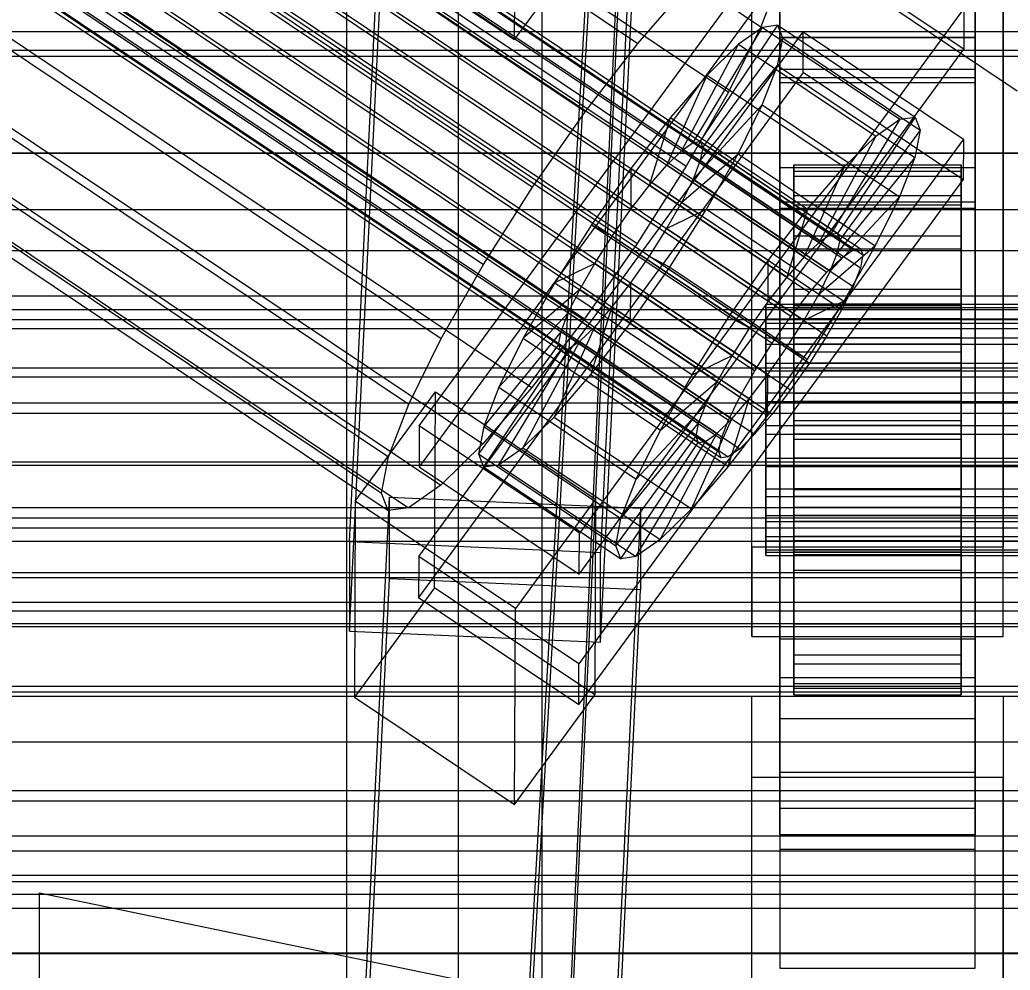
# Model space of a CAD drawing. Header units: millimetres. Extents: x -1970 to 34302, y -65268 to 6837.
# Drawn here: x -201.4 to -130.5, y -35176.4 to -35108.3 of the extents above; entities that cross this region are included whole.
import ezdxf

# ---------------------------------------------------------------- set-up
doc = ezdxf.new("R2010")
doc.units = ezdxf.units.MM
for name, color, linetype, lineweight in [('COTAS_O', 1, 'Continuous', 0), ('COTAS_P', 1, 'Continuous', 0), ('frontal_C01', 7, 'Continuous', 0), ('frontal_C02', 7, 'Continuous', 0), ('frontal_C07', 7, 'Continuous', 0), ('frontal_mix-C02', 7, 'Continuous', 0), ('frontal_tolva_provisional', 7, 'Continuous', 0)]:
    doc.layers.add(name, color=color, linetype=linetype, lineweight=lineweight)
doc.dimstyles.new('R19_100', dxfattribs={"dimtxt": 250, "dimasz": 150, "dimexe": 150, "dimexo": 80, "dimgap": 100, "dimtad": 1, "dimtih": 1, "dimtoh": 1, "dimdsep": 46, "dimcen": 0.09, "dimadec": 0, "dimazin": 0, "dimtfac": 1, "dimtdec": 4, "dimtofl": 0, "dimtmove": 0, "dimatfit": 3, "dimfxl": 1, "dimtolj": 1, "dimtzin": 0, "dimarcsym": 0})

# ---------------------------------------------------------------- blocks, each defined once
blk = doc.blocks.new('*D41')
at = {"layer": 'COTAS_O', "color": 0, "lineweight": -2, "transparency": 16777216}
for p, q in [((-1480, -35920), (-1480, -35150)), ((490, -35920), (490, -35150)), ((-1330, -35300), (340, -35300))]:
    blk.add_line(p, q, dxfattribs=at)
at = {"layer": 'COTAS_O', "color": 0, "transparency": 16777216}
for points in [[(-1330, -35275), (-1330, -35325), (-1480, -35300)], [(340, -35275), (340, -35325), (490, -35300)]]:
    blk.add_solid(points, dxfattribs=at)
at = {"layer": 'Defpoints', "color": 0, "transparency": 16777216}
for p in [(490, -35300), (-1480, -36000), (490, -36000)]:
    blk.add_point(p, dxfattribs=at)
blk = doc.blocks.new('*D42')
at = {"layer": 'COTAS_P', "color": 0, "lineweight": -2, "transparency": 16777216}
for p, q in [((-724, -34900), (46, -34900)), ((-104, -35850), (-104, -35050)), ((-724, -36000), (46, -36000))]:
    blk.add_line(p, q, dxfattribs=at)
at = {"layer": 'COTAS_P', "color": 0, "transparency": 16777216}
for points in [[(-129, -35050), (-79, -35050), (-104, -34900)], [(-129, -35850), (-79, -35850), (-104, -36000)]]:
    blk.add_solid(points, dxfattribs=at)
at = {"layer": 'Defpoints', "color": 0, "transparency": 16777216}
for p in [(-804, -34900), (-104, -34900), (-804, -36000)]:
    blk.add_point(p, dxfattribs=at)
blk = doc.blocks.new('*D43')
at = {"layer": 'COTAS_P', "color": 0, "lineweight": -2, "transparency": 16777216}
for p, q in [((-804, -35920), (-804, -35150)), ((804, -35920), (804, -35150)), ((-654, -35300), (654, -35300))]:
    blk.add_line(p, q, dxfattribs=at)
at = {"layer": 'COTAS_P', "color": 0, "transparency": 16777216}
for points in [[(-654, -35275), (-654, -35325), (-804, -35300)], [(654, -35275), (654, -35325), (804, -35300)]]:
    blk.add_solid(points, dxfattribs=at)
at = {"layer": 'Defpoints', "color": 0, "transparency": 16777216}
for p in [(804, -35300), (-804, -36000), (804, -36000)]:
    blk.add_point(p, dxfattribs=at)

msp = doc.modelspace()

# ---------------------------------------------------------------- linework, layer by layer
at = {"layer": 'frontal_C01'}
for p, q in [((-147, -35109.581), (-147, -35064.108)), ((-133, -35064.108), (-133, -35109.581)), ((-147, -35067.31), (-147, -35112.783)), ((-133, -35112.783), (-133, -35067.31)), ((-177.811, -35145.665), (-174.943, -35086.846)), ((-156.962, -35087.633), (-159.83, -35146.452)), ((-177.811, -35152.07), (-174.943, -35093.25)), ((-165.983, -35109.69), (-165.926, -35094.321)), ((-159.83, -35152.856), (-156.962, -35094.037)), ((-147, -35111.849), (-147, -35096.48)), ((-133, -35096.48), (-133, -35111.849)), ((-149, -35146.057), (-149, -35100.963)), ((-131, -35100.963), (-131, -35146.057)), ((-177.451, -35102.078), (-165.983, -35109.69)), ((-165.983, -35109.69), (-160.247, -35101.932)), ((-147, -35105.954), (-147, -35121.322)), ((-133, -35121.322), (-133, -35105.954)), ((-149, -35152.46), (-149, -35107.366)), ((-131, -35152.46), (-131, -35107.366)), ((-133, -35109.581), (-147, -35109.581)), ((-147, -35109.581), (-147, -35112.783)), ((-133, -35112.783), (-133, -35109.581)), ((-133, -35111.849), (-147, -35111.849)), ((-147, -35111.849), (-147, -35121.322)), ((-133, -35121.322), (-133, -35111.849)), ((-147, -35112.783), (-133, -35112.783)), ((-147, -35121.322), (-133, -35121.322)), ((-425, -35140.179), (425, -35140.179)), ((-159.83, -35146.452), (-177.811, -35145.665)), ((-177.811, -35145.665), (-177.811, -35152.07)), ((-131, -35146.057), (-149, -35146.057)), ((-149, -35146.057), (-149, -35152.46)), ((-131, -35152.46), (-131, -35146.057)), ((-159.83, -35152.856), (-159.83, -35146.452)), ((425, -35151.547), (-425, -35151.547)), ((-177.811, -35152.07), (-159.83, -35152.856)), ((-149, -35152.46), (-131, -35152.46)), ((425, -35156.444), (-425, -35156.444)), ((-425, -35167.812), (425, -35167.812)), ((-200, -35288.361), (-200, -35170.814)), ((-200, -35170.814), (-140, -35183.237)), ((-200, -35176.498), (-200, -35170.814))]:
    msp.add_line(p, q, dxfattribs=at)
at = {"layer": 'frontal_C02'}
for p, q in [((-355.53, -34981.508), (-141.731, -35124.749)), ((-355.017, -34981.438), (-141.218, -35124.679)), ((-356.348, -34982.083), (-142.549, -35125.324)), ((-354.844, -34981.879), (-141.045, -35125.12)), ((-357.415, -34983.125), (-143.617, -35126.366)), ((-355.022, -34982.799), (-141.224, -35126.041)), ((-355.541, -34984.138), (-141.742, -35127.379)), ((-358.659, -34984.562), (-144.861, -35127.804)), ((-356.363, -34985.803), (-142.565, -35129.044)), ((-332.659, -34985.29), (-148.35, -35108.774)), ((-146.196, -35129.538), (-359.995, -34986.297)), ((-341.461, -34986.487), (-157.152, -35109.971)), ((-357.434, -34987.681), (-143.635, -35130.922)), ((-361.332, -34988.211), (-147.533, -35131.452)), ((-362.578, -34990.174), (-148.779, -35133.415)), ((-358.68, -34989.644), (-144.881, -35132.885)), ((-334.981, -34989.989), (-150.672, -35113.473)), ((-360.017, -34991.558), (-146.218, -35134.799)), ((-160.922, -35114.866), (-345.231, -34991.382)), ((-363.648, -34992.051), (-149.85, -35135.293)), ((-364.471, -34993.716), (-150.672, -35136.958)), ((-361.352, -34993.292), (-147.554, -35136.534)), ((-364.989, -34995.055), (-151.191, -35138.296)), ((-362.596, -34994.73), (-148.798, -35137.971)), ((-363.664, -34995.771), (-149.865, -35139.013)), ((-338.003, -34995.288), (-153.694, -35118.772)), ((-365.168, -34995.976), (-151.369, -35139.217)), ((-364.995, -34996.416), (-151.196, -35139.658)), ((-364.482, -34996.347), (-150.683, -35139.588)), ((-349.002, -34996.784), (-164.693, -35120.268)), ((-341.52, -35000.828), (-157.211, -35124.312)), ((-352.519, -35002.323), (-168.21, -35125.807)), ((-345.291, -35006.229), (-160.982, -35129.713)), ((-355.541, -35007.623), (-171.232, -35131.107)), ((-349.061, -35011.125), (-164.752, -35134.609)), ((-357.863, -35012.322), (-173.554, -35135.806)), ((-352.572, -35015.181), (-168.263, -35138.665)), ((-359.326, -35016.1), (-175.016, -35139.584)), ((-355.584, -35018.122), (-171.275, -35141.606)), ((-359.83, -35018.699), (-175.521, -35142.183)), ((-359.341, -35019.942), (-175.032, -35143.426)), ((-357.893, -35019.745), (-173.584, -35143.229)), ((-228.298, -35047.5), (-130, -35113.358)), ((-172.809, -35137.378), (-145.277, -35099.785)), ((-145.289, -35102.708), (-172.821, -35140.301)), ((-133.821, -35110.392), (-145.289, -35102.708)), ((-146.887, -35104.996), (-148.35, -35108.774)), ((-157.152, -35109.971), (-153.641, -35105.914)), ((-133.809, -35107.469), (-161.341, -35145.062)), ((-133.809, -35107.469), (-133.821, -35110.392)), ((-172.847, -35146.731), (-145.315, -35109.138)), ((-153.199, -35117.066), (-148.226, -35108.822)), ((-152.686, -35116.996), (-147.143, -35108.674)), ((-148.35, -35108.774), (-150.672, -35113.473)), ((-148.226, -35108.822), (-149.953, -35110.036)), ((-147.143, -35108.674), (-148.226, -35108.822)), ((-148.226, -35108.822), (-138.396, -35115.408)), ((-147.143, -35108.674), (-137.313, -35115.26)), ((-146.777, -35109.605), (-147.143, -35108.674)), ((-145.327, -35112.061), (-145.315, -35109.138)), ((-145.315, -35109.138), (-133.847, -35116.821)), ((-160.922, -35114.866), (-157.152, -35109.971)), ((-154.017, -35117.641), (-149.953, -35110.036)), ((-152.513, -35117.436), (-146.777, -35109.605)), ((-149.953, -35110.036), (-152.207, -35112.236)), ((-149.953, -35110.036), (-140.123, -35116.622)), ((-147.155, -35111.549), (-146.777, -35109.605)), ((-147, -35112.438), (-147, -35109.516)), ((-147, -35109.516), (-133, -35109.516)), ((-147, -35155.42), (-147, -35109.516)), ((-146.777, -35109.605), (-136.948, -35116.19)), ((-133, -35109.516), (-133, -35112.438)), ((-133, -35109.516), (-133, -35155.42)), ((-161.353, -35147.985), (-133.821, -35110.392)), ((-145.327, -35112.061), (-172.859, -35149.654)), ((-152.692, -35118.357), (-147.155, -35111.549)), ((-148.249, -35114.375), (-147.155, -35111.549)), ((-147.155, -35111.549), (-137.325, -35118.135)), ((-133.859, -35119.744), (-145.327, -35112.061)), ((-155.085, -35118.683), (-152.207, -35112.236)), ((-152.207, -35112.236), (-154.833, -35115.27)), ((-152.207, -35112.236), (-142.377, -35118.822)), ((-133, -35112.438), (-147, -35112.438)), ((-147, -35112.438), (-147, -35158.342)), ((-133, -35158.342), (-133, -35112.438)), ((-150.672, -35113.473), (-153.694, -35118.772)), ((-164.693, -35120.268), (-160.922, -35114.866)), ((-153.21, -35119.696), (-148.249, -35114.375)), ((-149.985, -35117.89), (-148.249, -35114.375)), ((-148.249, -35114.375), (-138.419, -35120.961)), ((-154.833, -35115.27), (-157.653, -35118.932)), ((-156.329, -35120.12), (-154.833, -35115.27)), ((-154.833, -35115.27), (-145.003, -35121.856)), ((-138.396, -35115.408), (-143.369, -35123.651)), ((-137.313, -35115.26), (-142.856, -35123.582)), ((-140.123, -35116.622), (-138.396, -35115.408)), ((-138.396, -35115.408), (-137.313, -35115.26)), ((-137.313, -35115.26), (-136.948, -35116.19)), ((-136.948, -35116.19), (-142.683, -35124.022)), ((-136.948, -35116.19), (-137.325, -35118.135)), ((-133.847, -35116.821), (-161.379, -35154.414)), ((-154.017, -35117.641), (-153.199, -35117.066)), ((-153.199, -35117.066), (-152.686, -35116.996)), ((-143.369, -35123.651), (-153.199, -35117.066)), ((-142.856, -35123.582), (-152.686, -35116.996)), ((-152.686, -35116.996), (-152.513, -35117.436)), ((-140.123, -35116.622), (-144.188, -35124.227)), ((-142.377, -35118.822), (-140.123, -35116.622)), ((-133.847, -35116.821), (-133.859, -35119.744)), ((-155.085, -35118.683), (-154.017, -35117.641)), ((-144.188, -35124.227), (-154.017, -35117.641)), ((-152.513, -35117.436), (-152.692, -35118.357)), ((-142.683, -35124.022), (-152.513, -35117.436)), ((-154.033, -35121.361), (-149.985, -35117.89)), ((-152.692, -35118.357), (-153.21, -35119.696)), ((-142.862, -35124.943), (-152.692, -35118.357)), ((-152.246, -35121.854), (-149.985, -35117.89)), ((-149.985, -35117.89), (-140.156, -35124.475)), ((-137.325, -35118.135), (-142.862, -35124.943)), ((-137.325, -35118.135), (-138.419, -35120.961)), ((-157.653, -35118.932), (-160.474, -35122.973)), ((-157.653, -35118.932), (-157.665, -35121.855)), ((-147.823, -35125.518), (-157.653, -35118.932)), ((-153.694, -35118.772), (-157.211, -35124.312)), ((-156.329, -35120.12), (-155.085, -35118.683)), ((-145.255, -35125.269), (-155.085, -35118.683)), ((-147, -35121.791), (-147, -35118.868)), ((-147, -35118.868), (-133, -35118.868)), ((-147, -35164.772), (-147, -35118.868)), ((-146, -35128.654), (-146, -35118.66)), ((-146, -35118.66), (-146, -35119.136)), ((-146, -35118.66), (-134, -35118.66)), ((-146, -35119.478), (-146, -35118.66)), ((-146, -35128.88), (-146, -35119.136)), ((-146, -35119.136), (-146, -35120.874)), ((-146, -35119.136), (-134, -35119.136)), ((-142.377, -35118.822), (-145.255, -35125.269)), ((-145.003, -35121.856), (-142.377, -35118.822)), ((-134, -35119.136), (-134, -35118.66)), ((-134, -35118.66), (-134, -35128.654)), ((-134, -35118.66), (-134, -35119.478)), ((-134, -35120.874), (-134, -35119.136)), ((-134, -35119.136), (-134, -35128.88)), ((-133, -35118.868), (-133, -35121.791)), ((-133, -35118.868), (-133, -35164.772)), ((-161.391, -35157.337), (-133.859, -35119.744)), ((-153.21, -35119.696), (-154.033, -35121.361)), ((-143.38, -35126.282), (-153.21, -35119.696)), ((-146, -35129.042), (-146, -35119.478)), ((-146, -35119.478), (-134, -35119.478)), ((-146, -35121.535), (-146, -35119.478)), ((-134, -35119.478), (-134, -35129.042)), ((-134, -35119.478), (-134, -35121.535)), ((-168.21, -35125.807), (-164.693, -35120.268)), ((-157.665, -35121.855), (-156.329, -35120.12)), ((-146.499, -35126.706), (-156.329, -35120.12)), ((-154.033, -35121.361), (-155.103, -35123.239)), ((-144.203, -35127.947), (-154.033, -35121.361)), ((-146, -35129.703), (-146, -35120.874)), ((-146, -35120.874), (-146, -35123.755)), ((-146, -35120.874), (-134, -35120.874)), ((-138.419, -35120.961), (-143.38, -35126.282)), ((-138.419, -35120.961), (-140.156, -35124.475)), ((-134, -35123.755), (-134, -35120.874)), ((-134, -35120.874), (-134, -35129.703)), ((-159.001, -35123.769), (-157.665, -35121.855)), ((-157.665, -35121.855), (-147.835, -35128.441)), ((-155.103, -35123.239), (-152.246, -35121.854)), ((-154.877, -35125.998), (-152.246, -35121.854)), ((-152.246, -35121.854), (-142.416, -35128.44)), ((-147.823, -35125.518), (-145.003, -35121.856)), ((-133, -35121.791), (-147, -35121.791)), ((-147, -35121.791), (-147, -35167.695)), ((-145.003, -35121.856), (-146.499, -35126.706)), ((-146, -35130.016), (-146, -35121.535)), ((-146, -35121.535), (-134, -35121.535)), ((-146, -35124.689), (-146, -35121.535)), ((-134, -35121.535), (-134, -35130.016)), ((-134, -35121.535), (-134, -35124.689)), ((-133, -35167.695), (-133, -35121.791)), ((-160.474, -35122.973), (-163.105, -35127.116)), ((-159.001, -35123.769), (-160.474, -35122.973)), ((-160.474, -35122.973), (-150.644, -35129.559)), ((-155.103, -35123.239), (-156.35, -35125.202)), ((-145.274, -35129.825), (-155.103, -35123.239)), ((-160.247, -35125.732), (-159.001, -35123.769)), ((-149.171, -35130.355), (-159.001, -35123.769)), ((-146, -35131.067), (-146, -35123.755)), ((-146, -35123.755), (-146, -35127.582)), ((-146, -35123.755), (-134, -35123.755)), ((-144.188, -35124.227), (-145.255, -35125.269)), ((-143.369, -35123.651), (-144.188, -35124.227)), ((-142.856, -35123.582), (-143.369, -35123.651)), ((-142.862, -35124.943), (-142.683, -35124.022)), ((-142.683, -35124.022), (-142.856, -35123.582)), ((-134, -35127.582), (-134, -35123.755)), ((-134, -35123.755), (-134, -35131.067)), ((-157.211, -35124.312), (-160.982, -35129.713)), ((-146, -35131.51), (-146, -35124.689)), ((-146, -35124.689), (-134, -35124.689)), ((-146, -35128.727), (-146, -35124.689)), ((-140.156, -35124.475), (-144.203, -35127.947)), ((-143.38, -35126.282), (-142.862, -35124.943)), ((-142.549, -35125.324), (-141.731, -35124.749)), ((-140.156, -35124.475), (-142.416, -35128.44)), ((-141.731, -35124.749), (-141.218, -35124.679)), ((-141.218, -35124.679), (-141.045, -35125.12)), ((-134, -35124.689), (-134, -35131.51)), ((-134, -35124.689), (-134, -35128.727)), ((-156.35, -35125.202), (-157.686, -35127.116)), ((-156.35, -35125.202), (-154.877, -35125.998)), ((-146.52, -35131.787), (-156.35, -35125.202)), ((-150.644, -35129.559), (-147.823, -35125.518)), ((-147.835, -35128.441), (-147.823, -35125.518)), ((-145.255, -35125.269), (-146.499, -35126.706)), ((-143.617, -35126.366), (-142.549, -35125.324)), ((-141.045, -35125.12), (-141.224, -35126.041)), ((-171.232, -35131.107), (-168.21, -35125.807)), ((-160.247, -35125.732), (-163.105, -35127.116)), ((-161.318, -35127.609), (-160.247, -35125.732)), ((-150.417, -35132.317), (-160.247, -35125.732)), ((-157.698, -35130.038), (-154.877, -35125.998)), ((-154.877, -35125.998), (-145.047, -35132.583)), ((-144.861, -35127.804), (-143.617, -35126.366)), ((-144.203, -35127.947), (-143.38, -35126.282)), ((-141.224, -35126.041), (-141.742, -35127.379)), ((-146.499, -35126.706), (-147.835, -35128.441)), ((-163.105, -35127.116), (-165.365, -35131.081)), ((-161.318, -35127.609), (-165.365, -35131.081)), ((-163.105, -35127.116), (-153.275, -35133.702)), ((-162.14, -35129.274), (-161.318, -35127.609)), ((-151.488, -35134.195), (-161.318, -35127.609)), ((-157.686, -35127.116), (-159.022, -35128.85)), ((-157.686, -35127.116), (-157.698, -35130.038)), ((-147.856, -35133.701), (-157.686, -35127.116)), ((-146, -35132.88), (-146, -35127.582)), ((-146, -35127.582), (-146, -35132.096)), ((-146, -35127.582), (-134, -35127.582)), ((-141.742, -35127.379), (-142.565, -35129.044)), ((-134, -35132.096), (-134, -35127.582)), ((-134, -35127.582), (-134, -35132.88)), ((-147.835, -35128.441), (-149.171, -35130.355)), ((-146.196, -35129.538), (-144.861, -35127.804)), ((-145.274, -35129.825), (-144.203, -35127.947)), ((-142.416, -35128.44), (-145.274, -35129.825)), ((-142.416, -35128.44), (-145.047, -35132.583)), ((-159.022, -35128.85), (-160.518, -35133.7)), ((-159.022, -35128.85), (-160.266, -35130.287)), ((-149.192, -35135.436), (-159.022, -35128.85)), ((-148, -35129.042), (-148, -35128.654)), ((-148, -35128.654), (-148, -35128.88)), ((-148, -35128.654), (148, -35128.654)), ((-148, -35128.88), (-148, -35129.703)), ((-148, -35128.88), (148, -35128.88)), ((-148, -35130.016), (-148, -35129.042)), ((-148, -35129.042), (148, -35129.042)), ((-146, -35128.88), (-146, -35128.654)), ((-134, -35128.654), (-146, -35128.654)), ((-146, -35128.654), (-146, -35129.042)), ((-146, -35133.423), (-146, -35128.727)), ((-146, -35128.727), (-134, -35128.727)), ((-146, -35133.373), (-146, -35128.727)), ((-146, -35129.703), (-146, -35128.88)), ((-134, -35128.88), (-146, -35128.88)), ((-134, -35129.042), (-146, -35129.042)), ((-146, -35129.042), (-146, -35130.016)), ((-142.565, -35129.044), (-143.635, -35130.922)), ((-134, -35128.654), (-134, -35128.88)), ((-134, -35129.042), (-134, -35128.654)), ((-134, -35128.727), (-134, -35133.423)), ((-134, -35128.727), (-134, -35133.373)), ((-134, -35128.88), (-134, -35129.703)), ((-134, -35130.016), (-134, -35129.042)), ((-162.14, -35129.274), (-167.102, -35134.596)), ((-160.982, -35129.713), (-164.752, -35134.609)), ((-162.659, -35130.613), (-162.14, -35129.274)), ((-152.311, -35135.86), (-162.14, -35129.274)), ((-153.275, -35133.702), (-150.644, -35129.559)), ((-150.644, -35129.559), (-149.171, -35130.355)), ((-148, -35129.703), (-148, -35131.067)), ((-148, -35129.703), (148, -35129.703)), ((-147.533, -35131.452), (-146.196, -35129.538)), ((-146.52, -35131.787), (-145.274, -35129.825)), ((-146, -35131.067), (-146, -35129.703)), ((-134, -35129.703), (-146, -35129.703)), ((-134, -35129.703), (-134, -35131.067)), ((-162.659, -35130.613), (-168.196, -35137.421)), ((-160.266, -35130.287), (-163.144, -35136.734)), ((-162.837, -35131.534), (-162.659, -35130.613)), ((-152.829, -35137.199), (-162.659, -35130.613)), ((-160.266, -35130.287), (-161.333, -35131.329)), ((-160.518, -35133.7), (-157.698, -35130.038)), ((-150.436, -35136.873), (-160.266, -35130.287)), ((-157.698, -35130.038), (-147.868, -35136.624)), ((-149.171, -35130.355), (-150.417, -35132.317)), ((-148, -35131.51), (-148, -35130.016)), ((-148, -35130.016), (148, -35130.016)), ((-134, -35130.016), (-146, -35130.016)), ((-146, -35130.016), (-146, -35131.51)), ((-134, -35131.51), (-134, -35130.016)), ((-173.554, -35135.806), (-171.232, -35131.107)), ((-165.365, -35131.081), (-167.102, -35134.596)), ((-161.333, -35131.329), (-165.397, -35138.934)), ((-165.365, -35131.081), (-155.535, -35137.667)), ((-161.333, -35131.329), (-162.151, -35131.905)), ((-151.503, -35137.915), (-161.333, -35131.329)), ((-148, -35131.067), (-148, -35132.88)), ((-148, -35131.067), (148, -35131.067)), ((-146, -35132.88), (-146, -35131.067)), ((-134, -35131.067), (-146, -35131.067)), ((-143.635, -35130.922), (-144.881, -35132.885)), ((-134, -35131.067), (-134, -35132.88)), ((-162.837, -35131.534), (-168.573, -35139.366)), ((-162.664, -35131.974), (-168.208, -35140.296)), ((-162.151, -35131.905), (-167.125, -35140.149)), ((-162.664, -35131.974), (-162.837, -35131.534)), ((-153.008, -35138.12), (-162.837, -35131.534)), ((-162.151, -35131.905), (-162.664, -35131.974)), ((-152.835, -35138.56), (-162.664, -35131.974)), ((-152.321, -35138.49), (-162.151, -35131.905)), ((-148.779, -35133.415), (-147.533, -35131.452)), ((-148, -35133.423), (-148, -35131.51)), ((-148, -35131.51), (148, -35131.51)), ((-147.856, -35133.701), (-146.52, -35131.787)), ((-145.047, -35132.583), (-146.52, -35131.787)), ((-134, -35131.51), (-146, -35131.51)), ((-146, -35131.51), (-146, -35133.423)), ((-134, -35133.423), (-134, -35131.51)), ((-153.275, -35133.702), (-150.417, -35132.317)), ((-150.417, -35132.317), (-151.488, -35134.195)), ((-145.047, -35132.583), (-147.868, -35136.624)), ((-146, -35132.096), (-146, -35135.019)), ((-134, -35132.096), (-146, -35132.096)), ((-146, -35132.096), (-146, -35136.988)), ((-134, -35135.019), (-134, -35132.096)), ((-134, -35136.988), (-134, -35132.096)), ((-149.85, -35135.293), (-148.779, -35133.415)), ((-148, -35132.88), (-148, -35135.019)), ((-148, -35132.88), (148, -35132.88)), ((-148, -35135.623), (-148, -35133.423)), ((-148, -35133.423), (148, -35133.423)), ((-144.881, -35132.885), (-146.218, -35134.799)), ((-146, -35135.019), (-146, -35132.88)), ((-134, -35132.88), (-146, -35132.88)), ((-146, -35135.623), (-146, -35133.373)), ((-146, -35133.373), (-134, -35133.373)), ((-146, -35138.31), (-146, -35133.373)), ((-134, -35133.423), (-146, -35133.423)), ((-146, -35133.423), (-146, -35135.623)), ((-134, -35132.88), (-134, -35135.019)), ((-134, -35133.373), (-134, -35135.623)), ((-134, -35133.373), (-134, -35138.31)), ((-134, -35135.623), (-134, -35133.423)), ((-163.144, -35136.734), (-160.518, -35133.7)), ((-160.518, -35133.7), (-150.688, -35140.286)), ((-155.535, -35137.667), (-153.275, -35133.702)), ((-149.192, -35135.436), (-147.856, -35133.701)), ((-147.868, -35136.624), (-147.856, -35133.701)), ((-164.752, -35134.609), (-168.263, -35138.665)), ((-167.102, -35134.596), (-168.196, -35137.421)), ((-167.102, -35134.596), (-157.272, -35141.181)), ((-155.535, -35137.667), (-151.488, -35134.195)), ((-151.488, -35134.195), (-152.311, -35135.86)), ((-146.218, -35134.799), (-147.554, -35136.534)), ((-177.394, -35142.767), (-171.658, -35134.935)), ((-171.715, -35148.964), (-171.658, -35134.935)), ((-171.658, -35134.935), (-160.19, -35142.619)), ((-150.688, -35140.286), (-149.192, -35135.436)), ((-150.672, -35136.958), (-149.85, -35135.293)), ((-150.436, -35136.873), (-149.192, -35135.436)), ((-148, -35135.019), (-148, -35137.336)), ((148, -35135.019), (-148, -35135.019)), ((-146, -35135.019), (-134, -35135.019)), ((-146, -35137.336), (-146, -35135.019)), ((-134, -35135.019), (-134, -35137.336)), ((-175.016, -35139.584), (-173.554, -35135.806)), ((-157.272, -35141.181), (-152.311, -35135.86)), ((-152.311, -35135.86), (-152.829, -35137.199)), ((-148, -35137.962), (-148, -35135.623)), ((-148, -35135.623), (148, -35135.623)), ((-134, -35135.623), (-146, -35135.623)), ((-146, -35135.623), (-146, -35137.962)), ((-134, -35137.962), (-134, -35135.623)), ((-165.397, -35138.934), (-163.144, -35136.734)), ((-163.144, -35136.734), (-153.314, -35143.32)), ((-153.314, -35143.32), (-150.436, -35136.873)), ((-151.503, -35137.915), (-150.436, -35136.873)), ((-151.191, -35138.296), (-150.672, -35136.958)), ((-147.868, -35136.624), (-150.688, -35140.286)), ((-147.554, -35136.534), (-148.798, -35137.971)), ((-146, -35137.336), (-146, -35136.988)), ((-146, -35136.988), (-146, -35141.925)), ((-146, -35136.988), (-134, -35136.988)), ((-134, -35141.925), (-134, -35136.988)), ((-134, -35136.988), (-134, -35137.336)), ((-172.809, -35137.378), (-172.821, -35140.301)), ((-161.341, -35145.062), (-172.809, -35137.378)), ((-168.196, -35137.421), (-168.573, -35139.366)), ((-168.196, -35137.421), (-158.366, -35144.007)), ((-158.366, -35144.007), (-152.829, -35137.199)), ((-157.272, -35141.181), (-155.535, -35137.667)), ((-152.829, -35137.199), (-153.008, -35138.12)), ((-148, -35137.336), (-148, -35139.674)), ((-148, -35137.336), (148, -35137.336)), ((-146, -35139.674), (-146, -35137.336)), ((-134, -35137.336), (-146, -35137.336)), ((-134, -35137.336), (-134, -35139.674)), ((-158.743, -35145.952), (-153.008, -35138.12)), ((-155.567, -35145.52), (-151.503, -35137.915)), ((-153.008, -35138.12), (-152.835, -35138.56)), ((-152.321, -35138.49), (-151.503, -35137.915)), ((-151.369, -35139.217), (-151.191, -35138.296)), ((-148.798, -35137.971), (-149.865, -35139.013)), ((-148, -35140.279), (-148, -35137.962)), ((-148, -35137.962), (148, -35137.962)), ((-146, -35137.962), (-146, -35138.31)), ((-134, -35137.962), (-146, -35137.962)), ((-146, -35137.962), (-146, -35140.279)), ((-146, -35138.31), (-134, -35138.31)), ((-146, -35143.202), (-146, -35138.31)), ((-134, -35138.31), (-134, -35137.962)), ((-134, -35140.279), (-134, -35137.962)), ((-134, -35138.31), (-134, -35143.202)), ((-168.263, -35138.665), (-171.275, -35141.606)), ((-167.125, -35140.149), (-165.397, -35138.934)), ((-165.397, -35138.934), (-155.567, -35145.52)), ((-158.378, -35146.882), (-152.835, -35138.56)), ((-157.295, -35146.734), (-152.321, -35138.49)), ((-152.835, -35138.56), (-152.321, -35138.49)), ((-149.865, -35139.013), (-150.683, -35139.588)), ((-175.521, -35142.183), (-175.016, -35139.584)), ((-168.573, -35139.366), (-168.208, -35140.296)), ((-168.573, -35139.366), (-158.743, -35145.952)), ((-151.196, -35139.658), (-151.369, -35139.217)), ((-150.683, -35139.588), (-151.196, -35139.658)), ((-148, -35139.674), (-148, -35141.875)), ((-148, -35139.674), (148, -35139.674)), ((-146, -35141.875), (-146, -35139.674)), ((-146, -35139.674), (-146, -35141.925)), ((-134, -35139.674), (-146, -35139.674)), ((-134, -35141.925), (-134, -35139.674)), ((-134, -35139.674), (-134, -35141.875)), ((-172.821, -35140.301), (-161.353, -35147.985)), ((-168.208, -35140.296), (-167.125, -35140.149)), ((-168.208, -35140.296), (-158.378, -35146.882)), ((-167.125, -35140.149), (-157.295, -35146.734)), ((-150.688, -35140.286), (-153.314, -35143.32)), ((-148, -35142.417), (-148, -35140.279)), ((-148, -35140.279), (148, -35140.279)), ((-146, -35140.279), (-146, -35143.202)), ((-134, -35140.279), (-146, -35140.279)), ((-146, -35140.279), (-146, -35142.417)), ((-134, -35143.202), (-134, -35140.279)), ((-134, -35142.417), (-134, -35140.279)), ((-158.366, -35144.007), (-157.272, -35141.181)), ((-171.275, -35141.606), (-173.584, -35143.229)), ((-148, -35141.875), (-148, -35143.788)), ((-148, -35141.875), (148, -35141.875)), ((-146, -35143.788), (-146, -35141.875)), ((-146, -35141.875), (-146, -35146.571)), ((-134, -35141.875), (-146, -35141.875)), ((-146, -35141.925), (-146, -35146.571)), ((-146, -35141.925), (-134, -35141.925)), ((-134, -35146.571), (-134, -35141.875)), ((-134, -35141.875), (-134, -35143.788)), ((-134, -35146.571), (-134, -35141.925)), ((-177.811, -35201.848), (-174.943, -35142.471)), ((-175.032, -35143.426), (-175.521, -35142.183)), ((-174.943, -35148.317), (-174.943, -35142.471)), ((-174.943, -35142.471), (-156.962, -35143.265)), ((-160.19, -35142.619), (-165.926, -35150.451)), ((-160.19, -35142.619), (-160.247, -35156.647)), ((-148, -35144.23), (-148, -35142.417)), ((-148, -35142.417), (148, -35142.417)), ((-146, -35142.417), (-146, -35147.716)), ((-134, -35142.417), (-146, -35142.417)), ((-146, -35142.417), (-146, -35144.23)), ((-134, -35147.716), (-134, -35142.417)), ((-134, -35144.23), (-134, -35142.417)), ((-177.394, -35142.767), (-177.451, -35156.796)), ((-165.926, -35150.451), (-177.394, -35142.767)), ((-173.584, -35143.229), (-175.032, -35143.426)), ((-156.962, -35143.265), (-159.83, -35202.642)), ((-156.962, -35143.265), (-156.962, -35149.112)), ((-153.314, -35143.32), (-155.567, -35145.52)), ((-146, -35143.202), (-134, -35143.202)), ((-146, -35147.716), (-146, -35143.202)), ((-134, -35143.202), (-134, -35147.716)), ((-158.743, -35145.952), (-158.366, -35144.007)), ((-148, -35143.788), (-148, -35145.282)), ((-148, -35143.788), (148, -35143.788)), ((-146, -35145.282), (-146, -35143.788)), ((-146, -35143.788), (-146, -35150.608)), ((-134, -35143.788), (-146, -35143.788)), ((-134, -35150.608), (-134, -35143.788)), ((-134, -35143.788), (-134, -35145.282)), ((-148, -35145.595), (-148, -35144.23)), ((-148, -35144.23), (148, -35144.23)), ((-146, -35144.23), (-146, -35151.543)), ((-134, -35144.23), (-146, -35144.23)), ((-146, -35144.23), (-146, -35145.595)), ((-134, -35151.543), (-134, -35144.23)), ((-134, -35145.595), (-134, -35144.23)), ((-161.353, -35147.985), (-161.341, -35145.062)), ((-155.567, -35145.52), (-157.295, -35146.734)), ((-148, -35145.282), (-148, -35146.256)), ((-148, -35145.282), (148, -35145.282)), ((-146, -35146.256), (-146, -35145.282)), ((-146, -35145.282), (-146, -35153.763)), ((-134, -35145.282), (-146, -35145.282)), ((-134, -35153.763), (-134, -35145.282)), ((-134, -35145.282), (-134, -35146.256)), ((-158.378, -35146.882), (-158.743, -35145.952)), ((-148, -35146.418), (-148, -35145.595)), ((-148, -35145.595), (148, -35145.595)), ((-146, -35145.595), (-146, -35154.424)), ((-134, -35145.595), (-146, -35145.595)), ((-146, -35145.595), (-146, -35146.418)), ((-134, -35154.424), (-134, -35145.595)), ((-134, -35146.418), (-134, -35145.595)), ((-172.847, -35146.731), (-172.859, -35149.654)), ((-161.379, -35154.414), (-172.847, -35146.731)), ((-157.295, -35146.734), (-158.378, -35146.882)), ((-148, -35146.256), (-148, -35146.643)), ((-148, -35146.256), (148, -35146.256)), ((-148, -35146.643), (-148, -35146.418)), ((-148, -35146.418), (148, -35146.418)), ((-148, -35146.643), (148, -35146.643)), ((-146, -35146.643), (-146, -35146.256)), ((-146, -35146.256), (-146, -35155.819)), ((-134, -35146.256), (-146, -35146.256)), ((-146, -35146.418), (-146, -35156.161)), ((-134, -35146.418), (-146, -35146.418)), ((-146, -35146.418), (-146, -35146.643)), ((-146, -35146.571), (-146, -35150.608)), ((-146, -35146.571), (-134, -35146.571)), ((-146, -35146.643), (-146, -35156.637)), ((-134, -35146.643), (-146, -35146.643)), ((-134, -35155.819), (-134, -35146.256)), ((-134, -35146.256), (-134, -35146.643)), ((-134, -35156.161), (-134, -35146.418)), ((-134, -35146.643), (-134, -35146.418)), ((-134, -35150.608), (-134, -35146.571)), ((-134, -35156.637), (-134, -35146.643)), ((-177.811, -35207.694), (-174.943, -35148.317)), ((-156.962, -35149.112), (-174.943, -35148.317)), ((-146, -35147.716), (-134, -35147.716)), ((-146, -35151.543), (-146, -35147.716)), ((-134, -35147.716), (-134, -35151.543)), ((-171.715, -35148.964), (-177.451, -35156.796)), ((-160.247, -35156.647), (-171.715, -35148.964)), ((-172.859, -35149.654), (-161.391, -35157.337)), ((-159.83, -35208.488), (-156.962, -35149.112)), ((-165.983, -35164.479), (-165.926, -35150.451)), ((-146, -35150.608), (-146, -35153.763)), ((-146, -35150.608), (-134, -35150.608)), ((-134, -35153.763), (-134, -35150.608)), ((-146, -35151.543), (-134, -35151.543)), ((-146, -35154.424), (-146, -35151.543)), ((-134, -35151.543), (-134, -35154.424)), ((-147, -35166.659), (-147, -35152.63)), ((-147, -35152.63), (-133, -35152.63)), ((-147, -35162.194), (-147, -35152.63)), ((-133, -35152.63), (-133, -35166.659)), ((-133, -35152.63), (-133, -35162.194)), ((-146, -35153.763), (-146, -35155.819)), ((-146, -35153.763), (-134, -35153.763)), ((-134, -35155.819), (-134, -35153.763)), ((-161.391, -35157.337), (-161.379, -35154.414)), ((-146, -35154.424), (-134, -35154.424)), ((-146, -35156.161), (-146, -35154.424)), ((-134, -35154.424), (-134, -35156.161)), ((-133, -35155.42), (-147, -35155.42)), ((-147, -35155.42), (-147, -35158.342)), ((-133, -35158.342), (-133, -35155.42)), ((-146, -35155.819), (-146, -35156.637)), ((-146, -35155.819), (-134, -35155.819)), ((-134, -35156.637), (-134, -35155.819)), ((-177.451, -35156.796), (-165.983, -35164.479)), ((-165.983, -35164.479), (-160.247, -35156.647)), ((-149, -35162.567), (-149, -35156.722)), ((-149, -35156.722), (-131, -35156.722)), ((-149, -35202.244), (-149, -35156.722)), ((-146, -35156.161), (-134, -35156.161)), ((-146, -35156.637), (-146, -35156.161)), ((-146, -35156.637), (-134, -35156.637)), ((-134, -35156.161), (-134, -35156.637)), ((-131, -35156.722), (-131, -35162.567)), ((-131, -35156.722), (-131, -35202.244)), ((-147, -35158.342), (-133, -35158.342)), ((-133, -35162.194), (-147, -35162.194)), ((-147, -35162.194), (-147, -35176.222)), ((-133, -35176.222), (-133, -35162.194)), ((-131, -35162.567), (-149, -35162.567)), ((-149, -35208.089), (-149, -35162.567)), ((-131, -35208.089), (-131, -35162.567)), ((-133, -35164.772), (-147, -35164.772)), ((-147, -35164.772), (-147, -35167.695)), ((-133, -35167.695), (-133, -35164.772)), ((-133, -35166.659), (-147, -35166.659)), ((-147, -35166.659), (-147, -35176.222)), ((-133, -35176.222), (-133, -35166.659)), ((-147, -35167.695), (-133, -35167.695)), ((-147, -35176.222), (-133, -35176.222))]:
    msp.add_line(p, q, dxfattribs=at)
at = {"layer": 'frontal_C07'}
for p, q in [((-250, -35109.122), (250, -35109.122)), ((-250, -35110.454), (250, -35110.454)), ((-250, -35110.875), (250, -35110.875)), ((-350, -35117.802), (350, -35117.802)), ((250, -35117.848), (-250, -35117.848)), ((350, -35121.889), (-350, -35121.889)), ((250, -35124.823), (-250, -35124.823)), ((420, -35128.071), (-420, -35128.071)), ((420, -35129.063), (-420, -35129.063)), ((350, -35129.763), (-350, -35129.763)), ((420, -35130.418), (-420, -35130.418)), ((420, -35133.242), (-420, -35133.242)), ((-350, -35133.85), (350, -35133.85)), ((420, -35135.746), (-420, -35135.746)), ((250, -35136.48), (-250, -35136.48)), ((420, -35139.973), (-420, -35139.973)), ((420, -35143.244), (-420, -35143.244)), ((-250, -35143.966), (250, -35143.966)), ((-350, -35144.671), (350, -35144.671)), ((430, -35145.648), (-430, -35145.648)), ((-420, -35148.23), (420, -35148.23)), ((350, -35147.89), (-350, -35147.89)), ((430, -35150.648), (-430, -35150.648)), ((420, -35151.77), (-420, -35151.77)), ((250, -35156.034), (-250, -35156.034)), ((420, -35156.756), (-420, -35156.756)), ((420, -35160.027), (-420, -35160.027)), ((250, -35163.52), (-250, -35163.52)), ((420, -35164.254), (-420, -35164.254)), ((420, -35166.758), (-420, -35166.758)), ((420, -35169.582), (-420, -35169.582)), ((420, -35170.937), (-420, -35170.937)), ((420, -35171.929), (-420, -35171.929)), ((250, -35175.177), (-250, -35175.177))]:
    msp.add_line(p, q, dxfattribs=at)
at = {"layer": 'frontal_mix-C02'}
for p, q in [((-170, -35266.906), (-150, -34915)), ((-150, -34915), (-170, -35354.097)), ((-150, -34919), (-170, -35270.906)), ((-170, -35358.097), (-150, -34919)), ((-170, -35238.502), (-170, -35058.502)), ((-164, -35238.502), (-164, -35058.502)), ((-178, -35223.502), (-178, -35073.502)), ((-170, -35223.502), (-170, -35073.502))]:
    msp.add_line(p, q, dxfattribs=at)
at = {"layer": 'frontal_tolva_provisional'}
for p, q in [((-300, -35150), (300, -35150)), ((-290, -35170), (290, -35170)), ((290, -35175.142), (-290, -35175.142))]:
    msp.add_line(p, q, dxfattribs=at)

# ---------------------------------------------------------------- dimensions: what is measured, and where the dimension line sits
at = {"layer": 'COTAS_O'}
dim = msp.add_aligned_dim(p1=(-1480, -36000), p2=(490, -36000), distance=700, text='<> O', dimstyle='R19_100', dxfattribs=at)
dim.commit()
dim.dimension.update_dxf_attribs({"geometry": '*D41', "text_midpoint": (-495, -35300)})
at = {"layer": 'COTAS_P'}
for p2, distance, picture, middle in [((-804, -34900), -700, '*D42', (-104, -35450)), ((804, -36000), 700, '*D43', (0, -35300))]:
    dim = msp.add_aligned_dim(p1=(-804, -36000), p2=p2, distance=distance, text='<> P', dimstyle='R19_100', dxfattribs=at)
    dim.commit()
    dim.dimension.update_dxf_attribs({"geometry": picture, "text_midpoint": middle})

doc.saveas('drawing.dxf')
